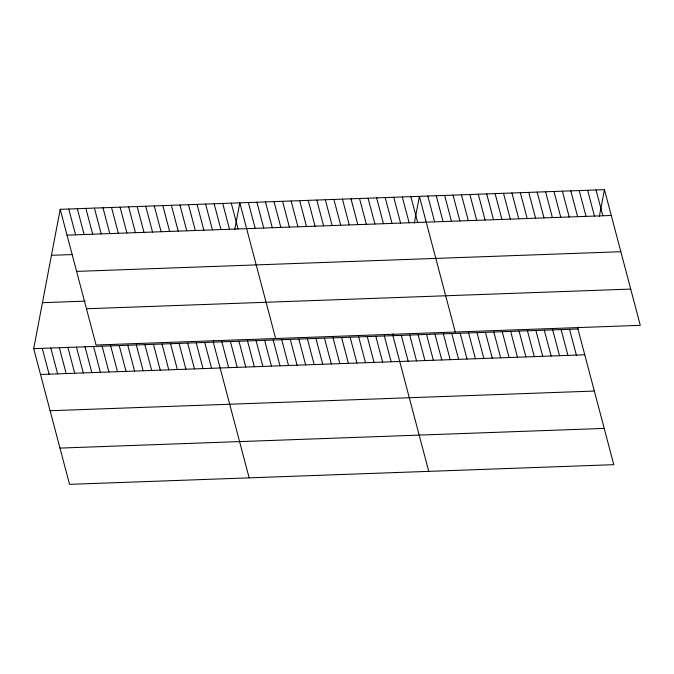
<?xml version="1.0" encoding="UTF-8"?>
<svg xmlns="http://www.w3.org/2000/svg" width="674" height="674" viewBox="0 0 674 674"><rect width="100%" height="100%" fill="white"/><g stroke="black" fill="none" stroke-linecap="round" stroke-linejoin="round"><path stroke-width="1.01" d="M578.309 327.067L577.938 328.979L613.795 464.672L69.548 484.345L33.7 348.66L60.205 209.328L604.452 189.655L640.3 325.34L96.062 345.021L60.205 209.328M213.666 340.252L213.296 342.165L249.153 477.858M234.704 229.657L239.809 202.832L275.658 338.525M393.262 333.756L392.9 335.669L428.748 471.362M414.308 223.161L419.405 196.345L455.262 332.029M599.346 216.472L604.452 189.655M67.029 235.142L611.267 215.469M51.46 255.303L72.362 254.553M76.609 271.403L620.847 251.722M42.445 302.677L85.21 301.135M86.483 308.759L630.721 289.087M33.7 348.66L577.938 328.979M40.524 374.474L584.762 354.794M50.103 410.727L594.342 391.055M59.969 448.092L604.216 428.411M596.035 189.958L602.859 215.773M587.627 190.262L594.451 216.076M579.219 190.565L586.035 216.379M570.802 190.868L577.626 216.683M562.394 191.172L569.218 216.986M553.986 191.475L560.802 217.289M545.569 191.778L552.394 217.592M537.161 192.082L543.985 217.896M569.53 329.283L576.354 355.097M528.753 192.385L535.569 218.199M561.122 329.594L567.938 355.4M520.336 192.697L527.161 218.511M552.705 329.898L559.53 355.712M511.928 193L518.753 218.814M544.297 330.201L551.121 356.015M503.52 193.303L510.336 219.117M535.889 330.504L542.705 356.319M495.104 193.607L501.928 219.421M527.472 330.808L534.297 356.622M486.695 193.91L493.511 219.724M519.064 331.111L525.889 356.925M478.287 194.213L485.103 220.027M510.656 331.414L517.472 357.228M469.871 194.516L476.695 220.331M502.24 331.718L509.064 357.532M461.463 194.82L468.278 220.634M493.831 332.021L500.656 357.835M453.054 195.123L459.87 220.937M485.423 332.324L492.239 358.138M444.638 195.426L451.462 221.241M477.007 332.627L483.831 358.442M436.23 195.73L443.045 221.544M468.599 332.939L475.414 358.745M427.822 196.041L434.637 221.856M460.19 333.242L467.006 359.057M451.774 333.546L458.598 359.36M410.854 196.648L417.678 222.462M443.366 333.849L450.181 359.663M402.302 196.96L409.126 222.774M434.957 334.152L441.773 359.967M393.751 197.271L400.567 223.086M426.541 334.456L433.365 360.27M385.199 197.575L392.015 223.389M418.133 334.759L424.949 360.573M376.648 197.886L383.464 223.701M409.725 335.062L416.54 360.876M368.097 198.198L374.913 224.012M401.308 335.366L408.132 361.18M359.537 198.51L366.361 224.324M350.986 198.813L357.81 224.627M384.349 335.981L391.164 361.795M342.434 199.125L349.258 224.939M375.797 336.292L382.613 362.107M333.883 199.437L340.707 225.251M367.246 336.596L374.062 362.41M325.331 199.74L332.147 225.554M358.686 336.907L365.51 362.722M316.78 200.052L323.596 225.866M350.135 337.219L356.959 363.033M308.229 200.363L315.044 226.178M341.583 337.531L348.407 363.337M299.677 200.667L306.493 226.481M333.032 337.834L339.856 363.648M291.117 200.978L297.942 226.793M324.48 338.146L331.305 363.96M282.566 201.29L289.39 227.104M315.929 338.458L322.745 364.272M274.015 201.602L280.839 227.408M307.378 338.761L314.194 364.575M265.463 201.905L272.288 227.719M298.826 339.073L305.642 364.887M256.912 202.217L263.736 228.031M290.275 339.384L297.091 365.198M248.361 202.529L255.176 228.343M281.715 339.688L288.539 365.502M273.164 339.999L279.988 365.813M231.258 203.144L238.074 228.958M264.612 340.311L271.437 366.125M222.706 203.455L229.522 229.27M256.061 340.614L262.885 366.429M214.147 203.759L220.971 229.573M247.51 340.926L254.325 366.74M205.595 204.07L212.42 229.885M238.958 341.238L245.774 367.052M197.044 204.382L203.868 230.196M230.407 341.549L237.223 367.364M188.493 204.694L195.317 230.5M221.856 341.853L228.671 367.667M179.941 204.997L186.765 230.811M171.39 205.309L178.206 231.123M204.744 342.476L211.569 368.29M162.838 205.621L169.654 231.435M196.193 342.78L203.017 368.594M154.287 205.924L161.103 231.738M187.642 343.091L194.466 368.905M145.727 206.236L152.551 232.05M179.09 343.403L185.914 369.217M137.176 206.547L144 232.362M170.539 343.706L177.355 369.521M128.624 206.851L135.449 232.665M161.987 344.018L168.803 369.832M120.073 207.162L126.897 232.977M153.436 344.33L160.252 370.144M111.522 207.474L118.346 233.288M144.885 344.641L151.701 370.456M102.97 207.777L109.786 233.592M136.325 344.945L143.149 370.759M94.419 208.089L101.235 233.903M127.774 345.257L134.598 371.071M85.868 208.401L92.683 234.215M119.222 345.568L126.046 371.382M77.316 208.713L84.132 234.527M110.671 345.872L117.495 371.686M68.756 209.016L75.581 234.83M102.119 346.183L108.935 371.997M93.568 346.495L100.384 372.309M85.017 346.798L91.832 372.612M76.465 347.11L83.281 372.924M67.906 347.422L74.73 373.236M59.354 347.733L66.178 373.539M50.803 348.037L57.627 373.851M42.251 348.348L49.076 374.163"/></g></svg>
